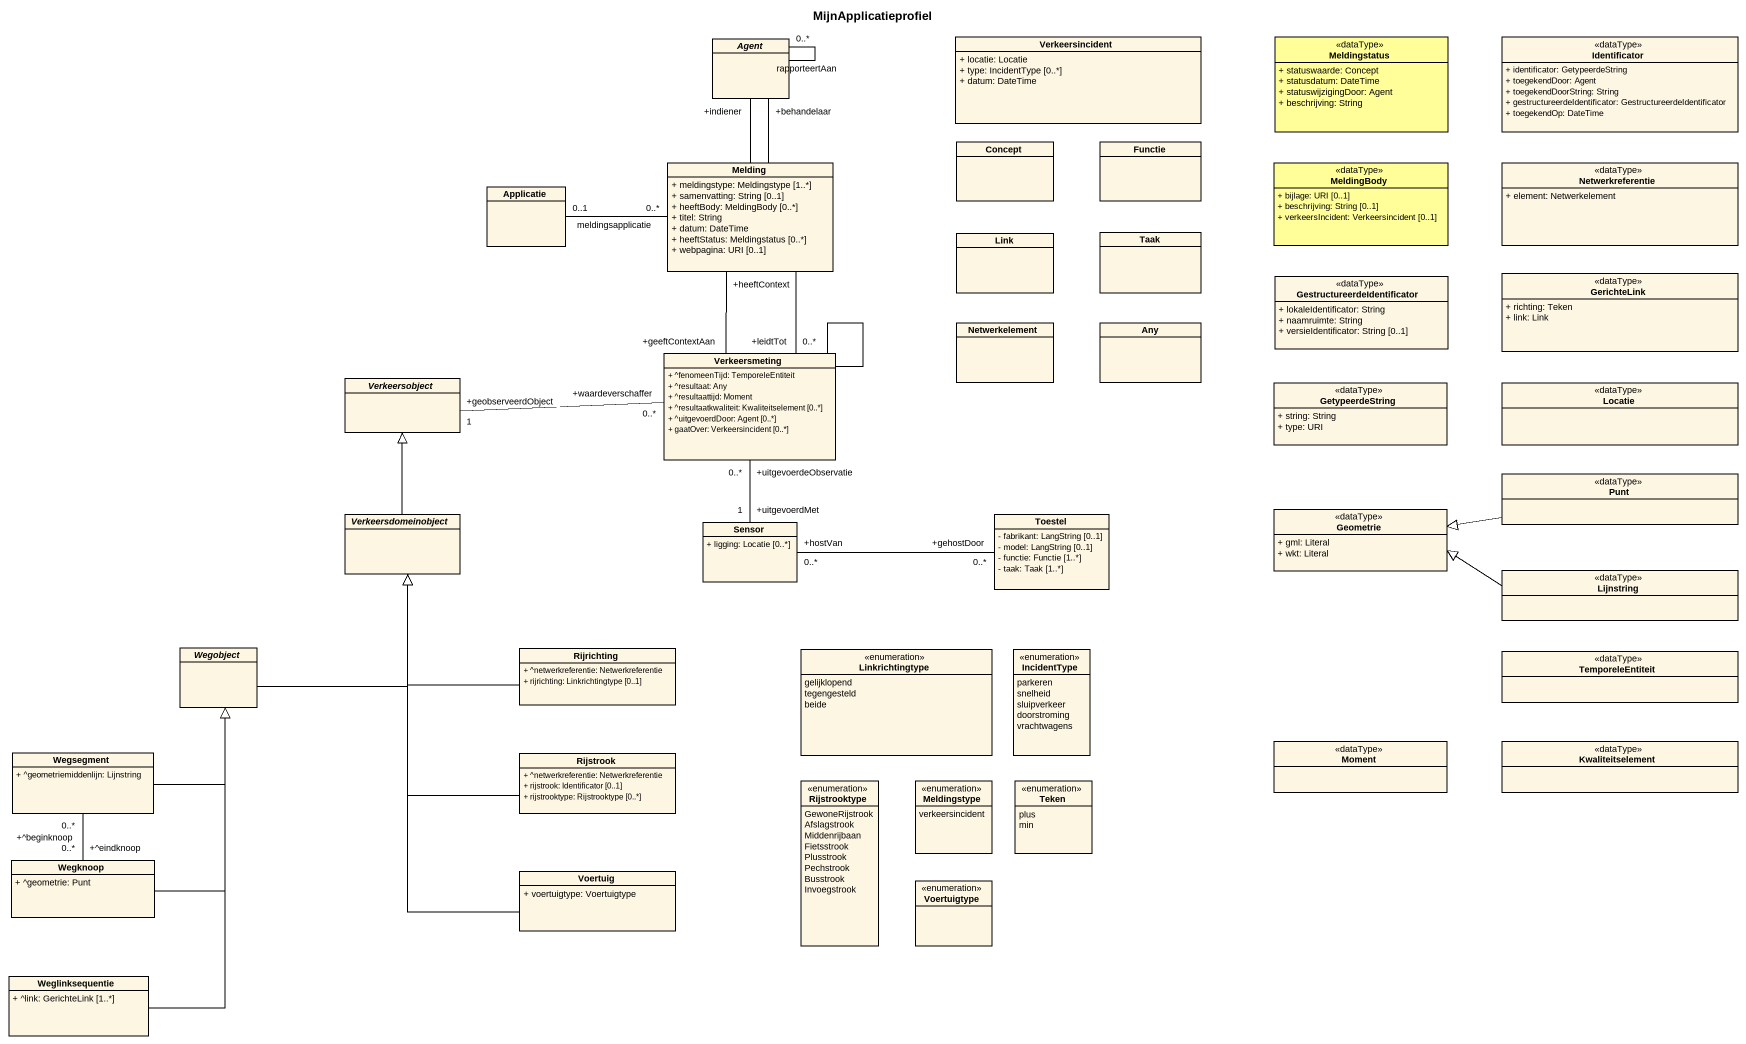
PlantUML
@startuml
title MijnApplicatieprofiel
hide circle
hide empty members
skinparam classAttributeIconSize 0
abstract class "Agent" as Agent_
class Verkeersincident {
  + locatie: Locatie
  + type: IncidentType [0..*]
  + datum: DateTime
}
class Meldingstatus <<dataType>> #FFFE99 {
  + statuswaarde: Concept
  + statusdatum: DateTime
  + statuswijzigingDoor: Agent
  + beschrijving: String
}
class Identificator <<dataType>> {
  + identificator: GetypeerdeString
  + toegekendDoor: Agent
  + toegekendDoorString: String
  + gestructureerdeIdentificator: GestructureerdeIdentificator
  + toegekendOp: DateTime
}
class Concept
class Functie
class Applicatie
class Melding {
  + meldingstype: Meldingstype [1..*]
  + samenvatting: String [0..1]
  + heeftBody: MeldingBody [0..*]
  + titel: String
  + datum: DateTime
  + heeftStatus: Meldingstatus [0..*]
  + webpagina: URI [0..1]
}
class MeldingBody <<dataType>> #FFFE99 {
  + bijlage: URI [0..1]
  + beschrijving: String [0..1]
  + verkeersIncident: Verkeersincident [0..1]
}
class Netwerkreferentie <<dataType>> {
  + element: Netwerkelement
}
class Link
class Taak
class GestructureerdeIdentificator <<dataType>> {
  + lokaleIdentificator: String
  + naamruimte: String
  + versieIdentificator: String [0..1]
}
class GerichteLink <<dataType>> {
  + richting: Teken
  + link: Link
}
class Netwerkelement
class Any
abstract class Verkeersobject
class Verkeersmeting {
  + ^fenomeenTijd: TemporeleEntiteit
  + ^resultaat: Any
  + ^resultaattijd: Moment
  + ^resultaatkwaliteit: Kwaliteitselement [0..*]
  + ^uitgevoerdDoor: Agent [0..*]
  + gaatOver: Verkeersincident [0..*]
}
class GetypeerdeString <<dataType>> {
  + string: String
  + type: URI
}
class Locatie <<dataType>>
class Punt <<dataType>>
abstract class Verkeersdomeinobject
class Sensor {
  + ligging: Locatie [0..*]
}
class Toestel {
  - fabrikant: LangString [0..1]
  - model: LangString [0..1]
  - functie: Functie [1..*]
  - taak: Taak [1..*]
}
class Geometrie <<dataType>> {
  + gml: Literal
  + wkt: Literal
}
class Lijnstring <<dataType>>
abstract class Wegobject
class Rijrichting {
  + ^netwerkreferentie: Netwerkreferentie
  + rijrichting: Linkrichtingtype [0..1]
}
enum Linkrichtingtype {
  gelijklopend
  tegengesteld
  beide
}
enum IncidentType {
  parkeren
  snelheid
  sluipverkeer
  doorstroming
  vrachtwagens
}
class TemporeleEntiteit <<dataType>>
class Wegsegment {
  + ^geometriemiddenlijn: Lijnstring
}
class Rijstrook {
  + ^netwerkreferentie: Netwerkreferentie
  + rijstrook: Identificator [0..1]
  + rijstrooktype: Rijstrooktype [0..*]
}
class Moment <<dataType>>
class Kwaliteitselement <<dataType>>
enum Rijstrooktype {
  GewoneRijstrook
  Afslagstrook
  Middenrijbaan
  Fietsstrook
  Plusstrook
  Pechstrook
  Busstrook
  Invoegstrook
}
enum Meldingstype {
  verkeersincident
}
enum Teken {
  plus
  min
}
class Wegknoop {
  + ^geometrie: Punt
}
class Voertuig {
  + voertuigtype: Voertuigtype
}
enum Voertuigtype
class Weglinksequentie {
  + ^link: GerichteLink [1..*]
}
Agent_ -- "0..*" Agent_ : rapporteertAan
Melding -up- "+indiener" Agent_
Melding -up- "+behandelaar" Agent_
Melding "0..*" -left- "0..1" Applicatie : meldingsapplicatie
Melding -- "+leidtTot\n0..*" Verkeersmeting
Melding "+heeftContext" -- "+geeftContextAan" Verkeersmeting
Verkeersmeting "+waardeverschaffer\n0..*" -left- "+geobserveerdObject\n1" Verkeersobject
Verkeersmeting -- Verkeersmeting
Verkeersmeting "+uitgevoerdeObservatie\n0..*" -- "+uitgevoerdMet\n1" Sensor
Punt -left-|> Geometrie
Verkeersdomeinobject -up-|> Verkeersobject
Sensor "+hostVan\n0..*" -right- "+gehostDoor\n0..*" Toestel
Lijnstring -left-|> Geometrie
Wegobject -up-|> Verkeersdomeinobject
Rijrichting -up-|> Verkeersdomeinobject
Wegsegment -up-|> Wegobject
Wegsegment -- "+^eindknoop\n0..*" Wegknoop
Wegsegment -- "+^beginknoop\n0..*" Wegknoop
Rijstrook -up-|> Verkeersdomeinobject
Wegknoop -up-|> Wegobject
Voertuig -up-|> Verkeersdomeinobject
Weglinksequentie -up-|> Wegobject
@enduml
